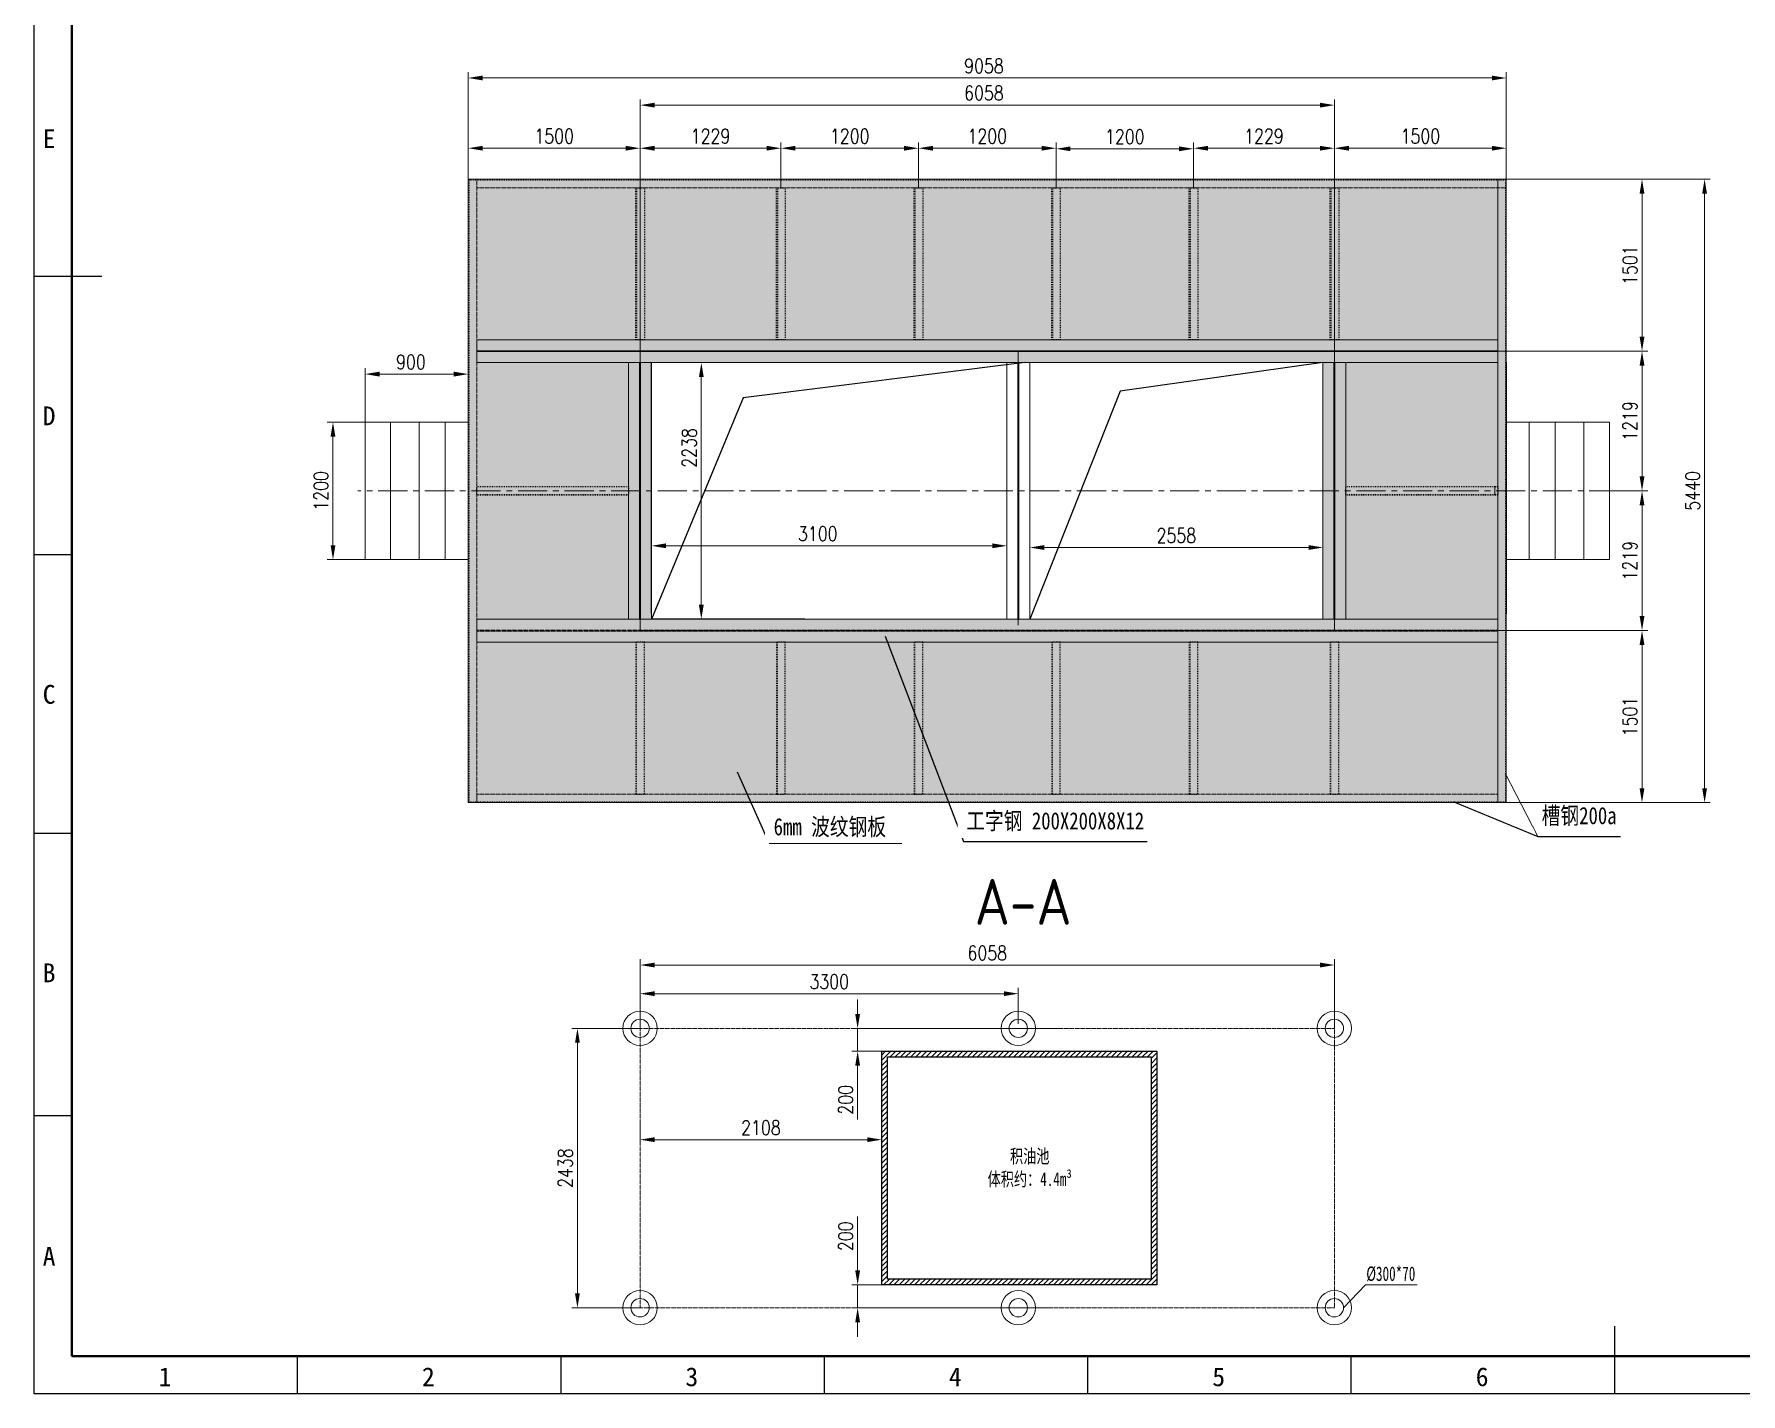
# Model space of a CAD drawing. Header units: millimetres. Extents: x 0 to 87554, y -20854 to 20404.
# Drawn here: x 29985 to 44877, y 0 to 11865 of the extents above; entities that cross this region are included whole.
import ezdxf
from ezdxf.enums import TextEntityAlignment as Align

# ---------------------------------------------------------------- set-up
doc = ezdxf.new("R2010")
doc.units = ezdxf.units.MM
for name, pattern in [('ACAD_ISO02W100', [15, 12, -3]), ('ACAD_ISO03W100', [30, 12, -18]), ('CENTER', [50.8, 31.75, -6.35, 6.35, -6.35])]:
    doc.linetypes.add(name, pattern=pattern)
doc.layers.get('0').update_dxf_attribs({"lineweight": 15})
doc.layers.get('Defpoints').update_dxf_attribs({"lineweight": 15})
for name, color, linetype in [('1', 2, 'Continuous'), ('FORM', 7, 'Continuous'), ('SB', 43, 'Continuous')]:
    doc.layers.add(name, color=color, linetype=linetype)
doc.layers.add('3中心线', color=1, linetype='CENTER', lineweight=20)
doc.styles.add('GB', font='gbenor.shx', dxfattribs={"bigfont": 'gbcbig.shx'})
doc.styles.add('gbcbig', font='simplex.shx', dxfattribs={"bigfont": 'gbcbig.shx'})
doc.styles.add('KEHUA', font='STFANGSO.TTF')
doc.styles.add('TH_GBDIM', font='romans.shx', dxfattribs={"width": 0.8, "bigfont": 'gbcbig.shx'})
doc.styles.add('标准', font='simsun.ttc', dxfattribs={"width": 0.667})
doc.styles.add('汉字', font='simsun.ttc', dxfattribs={"width": 0.7})
doc.dimstyles.new('TH_GBDIM', dxfattribs={"dimscale": 42, "dimtxt": 3, "dimasz": 3, "dimexe": 1.2, "dimexo": 0, "dimgap": 1, "dimtad": 1, "dimdec": 1, "dimlfac": -1.5, "dimdsep": 46, "dimtxsty": 'TH_GBDIM', "dimcen": 2.5, "dimclrd": 130, "dimclre": 130, "dimclrt": 3, "dimadec": 0, "dimazin": 2, "dimtfac": 0.714286, "dimtdec": 1, "dimtmove": 0, "dimatfit": 3, "dimfxl": 1, "dimtolj": 1, "dimtzin": 0, "dimlwd": -1, "dimlwe": -1, "dimarcsym": 0})

# ---------------------------------------------------------------- blocks, each defined once
blk = doc.blocks.new('*D76')
at = {"color": 130}
for p, q in [((35273, 3189), (35273, 3543)), ((35399, 3492), (38447, 3492)), ((38573, 3228), (38573, 3543))]:
    blk.add_line(p, q, dxfattribs=at)
at = {"color": 130, "lineweight": -3}
for points in [[(35399, 3513), (35399, 3471), (35273, 3492)], [(38447, 3513), (38447, 3471), (38573, 3492)]]:
    blk.add_solid(points, dxfattribs=at)
at = {"layer": 'Defpoints', "color": 0, "lineweight": -3}
for p in [(38573, 3492), (35273, 3189), (38573, 3228)]:
    blk.add_point(p, dxfattribs=at)
at = {"color": 3, "insert": (36923, 3597), "char_height": 126, "attachment_point": 5, "style": 'TH_GBDIM'}
blk.add_mtext('\\A1;3300', dxfattribs=at)
blk = doc.blocks.new('*D77')
at = {"color": 130}
for p, q in [((37171, 3315), (37171, 3441)), ((38937, 3189), (37121, 3189)), ((37171, 3189), (37171, 2990)), ((37412, 2990), (37121, 2990)), ((37171, 2864), (37171, 2394))]:
    blk.add_line(p, q, dxfattribs=at)
at = {"color": 130, "lineweight": -3}
for points in [[(37150, 3315), (37192, 3315), (37171, 3189)], [(37150, 2864), (37192, 2864), (37171, 2990)]]:
    blk.add_solid(points, dxfattribs=at)
at = {"layer": 'Defpoints', "color": 0, "lineweight": -3}
for p in [(38937, 3189), (37171, 2990), (37412, 2990)]:
    blk.add_point(p, dxfattribs=at)
at = {"color": 3, "insert": (37066, 2566), "char_height": 126, "attachment_point": 5, "rotation": 90, "style": 'TH_GBDIM'}
blk.add_mtext('\\A1;200', dxfattribs=at)
blk = doc.blocks.new('*D119')
at = {"color": 130}
for p, q in [((33773, 10599), (33773, 11532)), ((33899, 11482), (42705, 11482)), ((42831, 10599), (42831, 11532))]:
    blk.add_line(p, q, dxfattribs=at)
at = {"color": 130, "lineweight": -3}
for points in [[(33899, 11503), (33899, 11461), (33773, 11482)], [(42705, 11503), (42705, 11461), (42831, 11482)]]:
    blk.add_solid(points, dxfattribs=at)
at = {"layer": 'Defpoints', "color": 0, "lineweight": -3}
for p in [(42831, 11482), (33773, 10599), (42831, 10599)]:
    blk.add_point(p, dxfattribs=at)
at = {"color": 3, "insert": (38273, 11587), "char_height": 126, "attachment_point": 5, "style": 'TH_GBDIM'}
blk.add_mtext('\\A1;9058', dxfattribs=at)
blk = doc.blocks.new('*D80')
at = {"color": 130}
for p, q in [((33773, 10599), (33773, 10919)), ((35273, 10599), (35273, 10919)), ((33899, 10869), (35147, 10869))]:
    blk.add_line(p, q, dxfattribs=at)
at = {"color": 130, "lineweight": -3}
for points in [[(33899, 10890), (33899, 10848), (33773, 10869)], [(35147, 10890), (35147, 10848), (35273, 10869)]]:
    blk.add_solid(points, dxfattribs=at)
at = {"layer": 'Defpoints', "color": 0, "lineweight": -3}
for p in [(35273, 10869), (33773, 10599), (35273, 10599)]:
    blk.add_point(p, dxfattribs=at)
at = {"color": 3, "insert": (34523, 10974), "char_height": 126, "attachment_point": 5, "style": 'TH_GBDIM'}
blk.add_mtext('\\A1;1500', dxfattribs=at)
blk = doc.blocks.new('*D81')
at = {"color": 130}
for p, q in [((35373, 7456), (35373, 7350)), ((38473, 7486), (38473, 7350)), ((35499, 7400), (38347, 7400))]:
    blk.add_line(p, q, dxfattribs=at)
at = {"color": 130, "lineweight": -3}
for points in [[(35499, 7421), (35499, 7379), (35373, 7400)], [(38347, 7421), (38347, 7379), (38473, 7400)]]:
    blk.add_solid(points, dxfattribs=at)
at = {"layer": 'Defpoints', "color": 0, "lineweight": -3}
for p in [(35373, 7456), (38473, 7486), (38473, 7400)]:
    blk.add_point(p, dxfattribs=at)
at = {"color": 3, "insert": (36823, 7505), "char_height": 126, "attachment_point": 5, "style": 'TH_GBDIM'}
blk.add_mtext('\\A1;3100', dxfattribs=at)
blk = doc.blocks.new('*D82')
at = {"color": 130}
for p, q in [((32873, 8479), (32873, 8949)), ((33773, 7803), (33773, 8949)), ((33647, 8898), (32999, 8898))]:
    blk.add_line(p, q, dxfattribs=at)
at = {"color": 130, "lineweight": -3}
for points in [[(32999, 8919), (32999, 8877), (32873, 8898)], [(33647, 8919), (33647, 8877), (33773, 8898)]]:
    blk.add_solid(points, dxfattribs=at)
at = {"layer": 'Defpoints', "color": 0, "lineweight": -3}
for p in [(32873, 8898), (32873, 8479), (33773, 7803)]:
    blk.add_point(p, dxfattribs=at)
at = {"color": 3, "insert": (33273, 9003), "char_height": 126, "attachment_point": 5, "style": 'TH_GBDIM'}
blk.add_mtext('\\A1;900', dxfattribs=at)
blk = doc.blocks.new('*D83')
at = {"color": 130}
for p, q in [((32873, 8479), (32542, 8479)), ((32593, 8353), (32593, 7405)), ((32873, 7279), (32542, 7279))]:
    blk.add_line(p, q, dxfattribs=at)
at = {"color": 130, "lineweight": -3}
for points in [[(32572, 8353), (32614, 8353), (32593, 8479)], [(32572, 7405), (32614, 7405), (32593, 7279)]]:
    blk.add_solid(points, dxfattribs=at)
at = {"layer": 'Defpoints', "color": 0, "lineweight": -3}
for p in [(32873, 8479), (32593, 7279), (32873, 7279)]:
    blk.add_point(p, dxfattribs=at)
at = {"color": 3, "insert": (32488, 7879), "char_height": 126, "attachment_point": 5, "rotation": 90, "style": 'TH_GBDIM'}
blk.add_mtext('\\A1;1200', dxfattribs=at)
blk = doc.blocks.new('*D84')
at = {"color": 130}
for p, q in [((37702, 10524), (37702, 10919)), ((38902, 10524), (38902, 10919)), ((37828, 10869), (38776, 10869))]:
    blk.add_line(p, q, dxfattribs=at)
at = {"color": 130, "lineweight": -3}
for points in [[(37828, 10890), (37828, 10848), (37702, 10869)], [(38776, 10890), (38776, 10848), (38902, 10869)]]:
    blk.add_solid(points, dxfattribs=at)
at = {"layer": 'Defpoints', "color": 0, "lineweight": -3}
for p in [(38902, 10869), (37702, 10524), (38902, 10524)]:
    blk.add_point(p, dxfattribs=at)
at = {"color": 3, "insert": (38302, 10974), "char_height": 126, "attachment_point": 5, "style": 'TH_GBDIM'}
blk.add_mtext('\\A1;1200', dxfattribs=at)
blk = doc.blocks.new('*D120')
at = {"color": 130}
for p, q in [((40102, 10524), (40102, 10919)), ((41331, 10524), (41331, 10919)), ((40228, 10869), (41205, 10869))]:
    blk.add_line(p, q, dxfattribs=at)
at = {"color": 130, "lineweight": -3}
for points in [[(40228, 10890), (40228, 10848), (40102, 10869)], [(41205, 10890), (41205, 10848), (41331, 10869)]]:
    blk.add_solid(points, dxfattribs=at)
at = {"layer": 'Defpoints', "color": 0, "lineweight": -3}
for p in [(41331, 10869), (40102, 10524), (41331, 10524)]:
    blk.add_point(p, dxfattribs=at)
at = {"color": 3, "insert": (40716, 10974), "char_height": 126, "attachment_point": 5, "style": 'TH_GBDIM'}
blk.add_mtext('\\A1;1229', dxfattribs=at)
blk = doc.blocks.new('*D121')
at = {"color": 130}
for p, q in [((41331, 10524), (41331, 10919)), ((42831, 10524), (42831, 10919)), ((41457, 10869), (42705, 10869))]:
    blk.add_line(p, q, dxfattribs=at)
at = {"color": 130, "lineweight": -3}
for points in [[(41457, 10890), (41457, 10848), (41331, 10869)], [(42705, 10890), (42705, 10848), (42831, 10869)]]:
    blk.add_solid(points, dxfattribs=at)
at = {"layer": 'Defpoints', "color": 0, "lineweight": -3}
for p in [(42831, 10869), (41331, 10524), (42831, 10524)]:
    blk.add_point(p, dxfattribs=at)
at = {"color": 3, "insert": (42081, 10974), "char_height": 126, "attachment_point": 5, "style": 'TH_GBDIM'}
blk.add_mtext('\\A1;1500', dxfattribs=at)
blk = doc.blocks.new('*D50')
at = {"color": 130}
for p, q in [((36124, 8998), (35756, 8998)), ((35807, 8872), (35807, 6886)), ((36100, 6760), (35756, 6760))]:
    blk.add_line(p, q, dxfattribs=at)
at = {"color": 130, "lineweight": -3}
for points in [[(35786, 8872), (35828, 8872), (35807, 8998)], [(35786, 6886), (35828, 6886), (35807, 6760)]]:
    blk.add_solid(points, dxfattribs=at)
at = {"layer": 'Defpoints', "color": 0, "lineweight": -3}
for p in [(36124, 8998), (35807, 6760), (36100, 6760)]:
    blk.add_point(p, dxfattribs=at)
at = {"color": 3, "insert": (35702, 8254), "char_height": 126, "attachment_point": 5, "rotation": 90, "style": 'TH_GBDIM'}
blk.add_mtext('\\A1;2238', dxfattribs=at)
blk = doc.blocks.new('*D105')
at = {"color": 130}
for p, q in [((42831, 10599), (44611, 10599)), ((44561, 10473), (44561, 5285)), ((42831, 5159), (44611, 5159))]:
    blk.add_line(p, q, dxfattribs=at)
at = {"color": 130, "lineweight": -3}
for points in [[(44540, 10473), (44582, 10473), (44561, 10599)], [(44540, 5285), (44582, 5285), (44561, 5159)]]:
    blk.add_solid(points, dxfattribs=at)
at = {"layer": 'Defpoints', "color": 0, "lineweight": -3}
for p in [(42831, 10599), (42831, 5159), (44561, 5159)]:
    blk.add_point(p, dxfattribs=at)
at = {"color": 3, "insert": (44456, 7879), "char_height": 126, "attachment_point": 5, "rotation": 90, "style": 'TH_GBDIM'}
blk.add_mtext('\\A1;5440', dxfattribs=at)
blk = doc.blocks.new('*D106')
at = {"color": 130}
for p, q in [((41331, 9098), (44065, 9098)), ((44015, 8005), (44015, 8972)), ((43809, 7879), (44065, 7879))]:
    blk.add_line(p, q, dxfattribs=at)
at = {"color": 130, "lineweight": -3}
for points in [[(43994, 8972), (44036, 8972), (44015, 9098)], [(43994, 8005), (44036, 8005), (44015, 7879)]]:
    blk.add_solid(points, dxfattribs=at)
at = {"layer": 'Defpoints', "color": 0, "lineweight": -3}
for p in [(41331, 9098), (44015, 9098), (43809, 7879)]:
    blk.add_point(p, dxfattribs=at)
at = {"color": 3, "insert": (43910, 8489), "char_height": 126, "attachment_point": 5, "rotation": 90, "style": 'TH_GBDIM'}
blk.add_mtext('\\A1;1219', dxfattribs=at)
blk = doc.blocks.new('*D107')
at = {"color": 130}
for p, q in [((43809, 7879), (44065, 7879)), ((44015, 7753), (44015, 6786)), ((41331, 6660), (44065, 6660))]:
    blk.add_line(p, q, dxfattribs=at)
at = {"color": 130, "lineweight": -3}
for points in [[(43994, 7753), (44036, 7753), (44015, 7879)], [(43994, 6786), (44036, 6786), (44015, 6660)]]:
    blk.add_solid(points, dxfattribs=at)
at = {"layer": 'Defpoints', "color": 0, "lineweight": -3}
for p in [(43809, 7879), (41331, 6660), (44015, 6660)]:
    blk.add_point(p, dxfattribs=at)
at = {"color": 3, "insert": (43910, 7270), "char_height": 126, "attachment_point": 5, "rotation": 90, "style": 'TH_GBDIM'}
blk.add_mtext('\\A1;1219', dxfattribs=at)
blk = doc.blocks.new('*D108')
at = {"color": 130}
for p, q in [((35273, 3189), (34676, 3189)), ((34726, 877), (34726, 3063)), ((35273, 751), (34676, 751))]:
    blk.add_line(p, q, dxfattribs=at)
at = {"color": 130, "lineweight": -3}
for points in [[(34705, 3063), (34747, 3063), (34726, 3189)], [(34705, 877), (34747, 877), (34726, 751)]]:
    blk.add_solid(points, dxfattribs=at)
at = {"layer": 'Defpoints', "color": 0, "lineweight": -3}
for p in [(34726, 3189), (35273, 3189), (35273, 751)]:
    blk.add_point(p, dxfattribs=at)
at = {"color": 3, "insert": (34621, 1970), "char_height": 126, "attachment_point": 5, "rotation": 90, "style": 'TH_GBDIM'}
blk.add_mtext('\\A1;2438', dxfattribs=at)
blk = doc.blocks.new('*D110')
at = {"color": 130}
for p, q in [((37171, 1077), (37171, 1547)), ((37381, 951), (37121, 951)), ((37171, 751), (37171, 951)), ((38844, 751), (37121, 751)), ((37171, 625), (37171, 499))]:
    blk.add_line(p, q, dxfattribs=at)
at = {"color": 130, "lineweight": -3}
for points in [[(37150, 1077), (37192, 1077), (37171, 951)], [(37150, 625), (37192, 625), (37171, 751)]]:
    blk.add_solid(points, dxfattribs=at)
at = {"layer": 'Defpoints', "color": 0, "lineweight": -3}
for p in [(37171, 951), (37381, 951), (38844, 751)]:
    blk.add_point(p, dxfattribs=at)
at = {"color": 3, "insert": (37066, 1375), "char_height": 126, "attachment_point": 5, "rotation": 90, "style": 'TH_GBDIM'}
blk.add_mtext('\\A1;200', dxfattribs=at)
blk = doc.blocks.new('*D53')
at = {"color": 130}
for p, q in [((36502, 10524), (36502, 10919)), ((37702, 10524), (37702, 10919)), ((36628, 10869), (37576, 10869))]:
    blk.add_line(p, q, dxfattribs=at)
at = {"color": 130, "lineweight": -3}
for points in [[(36628, 10890), (36628, 10848), (36502, 10869)], [(37576, 10890), (37576, 10848), (37702, 10869)]]:
    blk.add_solid(points, dxfattribs=at)
at = {"layer": 'Defpoints', "color": 0, "lineweight": -3}
for p in [(37702, 10869), (36502, 10524), (37702, 10524)]:
    blk.add_point(p, dxfattribs=at)
at = {"color": 3, "insert": (37102, 10974), "char_height": 126, "attachment_point": 5, "style": 'TH_GBDIM'}
blk.add_mtext('\\A1;1200', dxfattribs=at)
blk = doc.blocks.new('*D54')
at = {"color": 130}
for p, q in [((35273, 10524), (35273, 10919)), ((36502, 10524), (36502, 10919)), ((35399, 10869), (36376, 10869))]:
    blk.add_line(p, q, dxfattribs=at)
at = {"color": 130, "lineweight": -3}
for points in [[(35399, 10890), (35399, 10848), (35273, 10869)], [(36376, 10890), (36376, 10848), (36502, 10869)]]:
    blk.add_solid(points, dxfattribs=at)
at = {"layer": 'Defpoints', "color": 0, "lineweight": -3}
for p in [(36502, 10869), (35273, 10524), (36502, 10524)]:
    blk.add_point(p, dxfattribs=at)
at = {"color": 3, "insert": (35887, 10974), "char_height": 126, "attachment_point": 5, "style": 'TH_GBDIM'}
blk.add_mtext('\\A1;1229', dxfattribs=at)
blk = doc.blocks.new('*D112')
at = {"color": 130}
for p, q in [((35273, 9048), (35273, 11295)), ((41205, 11245), (35399, 11245)), ((41331, 9048), (41331, 11295))]:
    blk.add_line(p, q, dxfattribs=at)
at = {"color": 130, "lineweight": -3}
for points in [[(35399, 11266), (35399, 11224), (35273, 11245)], [(41205, 11266), (41205, 11224), (41331, 11245)]]:
    blk.add_solid(points, dxfattribs=at)
at = {"layer": 'Defpoints', "color": 0, "lineweight": -3}
for p in [(35273, 11245), (35273, 9048), (41331, 9048)]:
    blk.add_point(p, dxfattribs=at)
at = {"color": 3, "insert": (38273, 11350), "char_height": 126, "attachment_point": 5, "style": 'TH_GBDIM'}
blk.add_mtext('\\A1;6058', dxfattribs=at)
blk = doc.blocks.new('*D113')
at = {"color": 130}
for p, q in [((35273, 3339), (35273, 3793)), ((35399, 3742), (41205, 3742)), ((41331, 3189), (41331, 3793))]:
    blk.add_line(p, q, dxfattribs=at)
at = {"color": 130, "lineweight": -3}
for points in [[(35399, 3763), (35399, 3721), (35273, 3742)], [(41205, 3763), (41205, 3721), (41331, 3742)]]:
    blk.add_solid(points, dxfattribs=at)
at = {"layer": 'Defpoints', "color": 0, "lineweight": -3}
for p in [(41331, 3742), (35273, 3339), (41331, 3189)]:
    blk.add_point(p, dxfattribs=at)
at = {"color": 3, "insert": (38302, 3847), "char_height": 126, "attachment_point": 5, "style": 'TH_GBDIM'}
blk.add_mtext('\\A1;6058', dxfattribs=at)
blk = doc.blocks.new('*D114')
at = {"color": 130}
for p, q in [((35273, 2374), (35273, 2168)), ((37381, 2374), (37381, 2168)), ((37255, 2218), (35399, 2218))]:
    blk.add_line(p, q, dxfattribs=at)
at = {"color": 130, "lineweight": -3}
for points in [[(35399, 2239), (35399, 2197), (35273, 2218)], [(37255, 2239), (37255, 2197), (37381, 2218)]]:
    blk.add_solid(points, dxfattribs=at)
at = {"layer": 'Defpoints', "color": 0, "lineweight": -3}
for p in [(35273, 2374), (37381, 2374), (35273, 2218)]:
    blk.add_point(p, dxfattribs=at)
at = {"color": 3, "insert": (36327, 2323), "char_height": 126, "attachment_point": 5, "style": 'TH_GBDIM'}
blk.add_mtext('\\A1;2108', dxfattribs=at)
blk = doc.blocks.new('*D55')
at = {"color": 130}
for p, q in [((38902, 10677), (38902, 10914)), ((40102, 10677), (40102, 10914)), ((39976, 10864), (39028, 10864))]:
    blk.add_line(p, q, dxfattribs=at)
at = {"color": 130, "lineweight": -3}
for points in [[(39028, 10885), (39028, 10843), (38902, 10864)], [(39976, 10885), (39976, 10843), (40102, 10864)]]:
    blk.add_solid(points, dxfattribs=at)
at = {"layer": 'Defpoints', "color": 0, "lineweight": -3}
for p in [(38902, 10864), (38902, 10677), (40102, 10677)]:
    blk.add_point(p, dxfattribs=at)
at = {"color": 3, "insert": (39502, 10969), "char_height": 126, "attachment_point": 5, "style": 'TH_GBDIM'}
blk.add_mtext('\\A1;1200', dxfattribs=at)
blk = doc.blocks.new('*D115')
at = {"color": 130}
for p, q in [((42831, 10599), (44065, 10599)), ((44015, 9224), (44015, 10473)), ((42756, 9098), (44065, 9098))]:
    blk.add_line(p, q, dxfattribs=at)
at = {"color": 130, "lineweight": -3}
for points in [[(43994, 10473), (44036, 10473), (44015, 10599)], [(43994, 9224), (44036, 9224), (44015, 9098)]]:
    blk.add_solid(points, dxfattribs=at)
at = {"layer": 'Defpoints', "color": 0, "lineweight": -3}
for p in [(42831, 10599), (44015, 10599), (42756, 9098)]:
    blk.add_point(p, dxfattribs=at)
at = {"color": 3, "insert": (43910, 9849), "char_height": 126, "attachment_point": 5, "rotation": 90, "style": 'TH_GBDIM'}
blk.add_mtext('\\A1;1501', dxfattribs=at)
blk = doc.blocks.new('*D116')
at = {"color": 130}
for p, q in [((42756, 6660), (44065, 6660)), ((44015, 6534), (44015, 5285)), ((42831, 5159), (44065, 5159))]:
    blk.add_line(p, q, dxfattribs=at)
at = {"color": 130, "lineweight": -3}
for points in [[(43994, 6534), (44036, 6534), (44015, 6660)], [(43994, 5285), (44036, 5285), (44015, 5159)]]:
    blk.add_solid(points, dxfattribs=at)
at = {"layer": 'Defpoints', "color": 0, "lineweight": -3}
for p in [(42756, 6660), (42831, 5159), (44015, 5159)]:
    blk.add_point(p, dxfattribs=at)
at = {"color": 3, "insert": (43910, 5910), "char_height": 126, "attachment_point": 5, "rotation": 90, "style": 'TH_GBDIM'}
blk.add_mtext('\\A1;1501', dxfattribs=at)
blk = doc.blocks.new('*D58')
at = {"color": 130}
for p, q in [((38673, 7585), (38673, 7335)), ((41231, 7460), (41231, 7335)), ((41105, 7385), (38799, 7385))]:
    blk.add_line(p, q, dxfattribs=at)
at = {"color": 130, "lineweight": -3}
for points in [[(38799, 7406), (38799, 7364), (38673, 7385)], [(41105, 7406), (41105, 7364), (41231, 7385)]]:
    blk.add_solid(points, dxfattribs=at)
at = {"layer": 'Defpoints', "color": 0, "lineweight": -3}
for p in [(38673, 7585), (41231, 7460), (38673, 7385)]:
    blk.add_point(p, dxfattribs=at)
at = {"color": 3, "insert": (39952, 7490), "char_height": 126, "attachment_point": 5, "style": 'TH_GBDIM'}
blk.add_mtext('\\A1;2558', dxfattribs=at)
blk = doc.blocks.new('KH01-M017S')
at = {"layer": 'FORM', "color": 4}
for p, q in [((0, 148.5), (9, 148.5)), ((0, 111.5), (5, 111.5)), ((0, 74.5), (5, 74.5)), ((0, 37), (5, 37)), ((210, 0), (210, 9)), ((35, 0), (35, 5)), ((70, 0), (70, 5)), ((105, 0), (105, 5)), ((140, 0), (140, 5)), ((175, 0), (175, 5))]:
    blk.add_line(p, q, dxfattribs=at)
at = {"layer": 'FORM', "color": 6}
blk.add_lwpolyline([(0, 297), (420, 297), (420, 0), (0, 0)], close=True, dxfattribs=at)
at = {"layer": 'FORM', "color": 8, "lineweight": 40}
blk.add_lwpolyline([(5, 5), (415, 5), (415, 292), (5, 292)], close=True, dxfattribs=at)
at = {"layer": 'FORM', "color": 4, "style": 'KEHUA'}
for s, p in [('E', (1.14, 165.52)), ('D', (1.14, 128.69)), ('C', (1.14, 91.69)), ('B', (1.14, 54.69)), ('A  ', (1.14, 17.02)), ('1', (16.53, 1.02)), ('2', (51.53, 1.02)), ('3', (86.53, 1.02)), ('4', (121.53, 1.02)), ('5', (156.53, 1.02)), ('6', (191.53, 1.02))]:
    blk.add_text(s, height=2.5, dxfattribs=at).set_placement(p)
at = {"layer": 'FORM', "color": 8, "style": 'KEHUA'}
blk.add_attdef('公司名称', text='', height=2.5, dxfattribs=at).set_placement((284.94, 43.94), align=Align.MIDDLE_LEFT)
at = {"layer": 'FORM', "color": 4, "style": 'KEHUA'}
for tag, p in [('设计者', (369.07, 43.93)), ('工程名称', (299.91, 37.59)), ('审核者', (369.07, 37.93)), ('标准化', (369.07, 31.93)), ('批准者', (369.07, 25.93))]:
    blk.add_attdef(tag, text='', height=2.5, dxfattribs=at).set_placement(p, align=Align.MIDDLE_LEFT)
for tag, p in [('图纸名称', (299.91, 30.82)), ('产品型号', (299.91, 24.82)), ('版本', (299.91, 18.64)), ('页码', (299.91, 12.64))]:
    blk.add_attdef(tag, p, '', height=2.5, dxfattribs=at)

msp = doc.modelspace()

# ---------------------------------------------------------------- hatches: boundary and pattern name
h = msp.add_hatch()
h.set_pattern_fill('ANSI31,_O', color=6, scale=10)
h.set_pattern_definition([(45, (-86640.472, -3469.49), (-22.45064, 22.45064), [])])
h.paths.add_polyline_path([(37430.795, 2939.529), (39730.795, 2939.529), (39730.795, 1001.484), (37430.795, 1001.484)], flags=16)
h.paths.add_polyline_path([(37380.795, 2989.529), (39780.795, 2989.529), (39780.795, 951.484), (37380.795, 951.484)])

# ---------------------------------------------------------------- linework, layer by layer
at = {"color": 6, "linetype": 'ACAD_ISO02W100'}
for p, q in [((38572.786, 9096.629), (38572.786, 6708.629)), ((35172.773, 6760.207), (35172.773, 8998.174))]:
    msp.add_line(p, q, dxfattribs=at)
at = {"color": 6}
for p, q in [((35172.773, 8998.174), (35372.806, 8998.174)), ((35372.806, 8998.174), (35372.806, 6810.207)), ((33095.791, 8479.186), (33095.791, 7279.186)), ((33345.791, 8479.186), (33345.791, 7279.186)), ((33572.789, 8479.186), (33572.789, 7279.186)), ((43030.789, 8479.186), (43030.789, 7279.186)), ((43257.788, 8479.186), (43257.788, 7279.186)), ((43507.788, 8479.186), (43507.788, 7279.186)), ((35372.806, 6760.207), (35172.773, 6760.207))]:
    msp.add_line(p, q, dxfattribs=at)
at = {"color": 0, "lineweight": 25}
for p, q in [((35372.806, 6810.207), (35372.806, 8998.174)), ((38630.769, 8998.174), (36172.99, 8690.557)), ((41230.774, 8998.174), (39461.817, 8748.545)), ((42830.789, 8998.174), (42830.789, 6810.199)), ((36172.99, 8690.557), (35372.806, 6760.207)), ((39461.817, 8748.545), (38672.802, 6760.207)), ((36710.773, 6760.207), (35372.806, 6760.207))]:
    msp.add_line(p, q, dxfattribs=at)
for p, q in [((39029.293, 8998.174), (39037.286, 8998.174)), ((42730.329, 7918.897), (42730.329, 7843.901)), ((33847.785, 6560.174), (33847.785, 6760.207)), ((42755.794, 6760.207), (42755.794, 6560.174))]:
    msp.add_line(p, q)
at = {"color": 1, "lineweight": 25}
for p, q in [((37409.694, 6611.234), (38094.055, 4819.893)), ((36120.149, 5427.72), (36398.134, 4801.885)), ((42372.177, 5166.182), (43106.532, 4863.727)), ((38094.055, 4819.893), (39697.5, 4819.893)), ((43106.532, 4863.727), (43828.067, 4863.727))]:
    msp.add_line(p, q, dxfattribs=at)
at = {"color": 1}
for p, q in [((41410.805, 751.428), (41601.725, 950.43)), ((41601.725, 950.43), (42053.751, 950.43))]:
    msp.add_line(p, q, dxfattribs=at)
at = {"linetype": 'ACAD_ISO02W100', "ltscale": 0.1}
for points in [[(33772.789, 10599.191), (33847.785, 10599.191), (33847.785, 5159.182), (33772.789, 5159.182)], [(41330.805, 751.497), (35272.788, 751.497), (35272.788, 3189.497), (41330.805, 3189.497)]]:
    msp.add_lwpolyline(points, close=True, dxfattribs=at)
for points in [[(42755.794, 10599.191), (33847.785, 10599.191), (33847.785, 10524.195), (42830.789, 10524.195)], [(42755.794, 5159.182), (33847.785, 5159.182), (33847.785, 5234.178), (42755.794, 5234.178)]]:
    msp.add_lwpolyline(points, dxfattribs=at)
at = {"linetype": 'ByBlock', "ltscale": 0.1}
msp.add_lwpolyline([(42830.789, 10599.199), (42755.794, 10599.191), (42755.794, 5159.182), (42830.789, 5159.182)], close=True, dxfattribs=at)
at = {"color": 5}
for points in [[(42755.794, 8998.174), (33847.785, 8998.174), (33847.785, 9198.207), (42755.794, 9198.207), (42755.794, 8998.174)], [(42755.794, 9094.194), (33847.785, 9094.194), (33847.785, 9102.187), (42755.794, 9102.187)], [(42755.794, 6760.207), (42755.794, 6560.174), (33847.785, 6560.174), (33847.785, 6760.207), (42755.794, 6760.207)]]:
    msp.add_lwpolyline(points, dxfattribs=at)
at = {"color": 1}
msp.add_lwpolyline([(35272.791, 9098.191), (41330.791, 9098.191), (41330.791, 6660.191), (35272.791, 6660.191)], close=True, dxfattribs=at)
at = {"color": 5}
for points in [[(35172.773, 8998.174), (35372.806, 8998.174), (35372.806, 6760.207), (35172.773, 6760.207)], [(35268.793, 6760.207), (35268.793, 8998.174), (35276.786, 8998.174), (35276.786, 6760.207)], [(38472.769, 6760.207), (38472.769, 8998.174), (38672.802, 8998.174), (38672.802, 6760.207)], [(38568.789, 6760.199), (38568.789, 8998.174), (38576.782, 8998.174), (38576.782, 6760.207)], [(41230.774, 8998.174), (41430.807, 8998.174), (41430.807, 6760.207), (41230.774, 6760.207)], [(41326.794, 6760.207), (41326.794, 8998.174), (41334.787, 8998.174), (41334.787, 6760.199)]]:
    msp.add_lwpolyline(points, close=True, dxfattribs=at)
msp.add_lwpolyline([(35372.806, 8998.174), (41230.774, 8998.174), (41230.774, 6760.207), (35372.806, 6760.207)], close=True)
at = {"color": 6}
for points in [[(32872.789, 8479.186), (33772.789, 8479.186), (33772.789, 7279.186), (32872.789, 7279.186)], [(43730.789, 8479.186), (42830.789, 8479.186), (42830.789, 7279.186), (43730.789, 7279.186)]]:
    msp.add_lwpolyline(points, close=True, dxfattribs=at)
at = {"color": 5, "linetype": 'ACAD_ISO02W100', "ltscale": 0.1}
msp.add_lwpolyline([(42755.794, 6656.194), (33847.785, 6656.194), (33847.785, 6664.187), (42755.794, 6664.187)], dxfattribs=at)
at = {"color": 6, "lineweight": 25}
for points in [[(37380.795, 2989.529), (39780.795, 2989.529), (39780.795, 951.484), (37380.795, 951.484)], [(37430.795, 2939.529), (39730.795, 2939.529), (39730.795, 1001.484), (37430.795, 1001.484)]]:
    msp.add_lwpolyline(points, close=True, dxfattribs=at)
at = {"color": 3, "linetype": 'Continuous'}
for centre in [(35272.788, 3189.497), (38572.747, 3189.497), (41330.805, 3189.497), (35272.788, 751.497), (38572.747, 751.497), (41330.805, 751.497)]:
    msp.add_circle(centre, 150.002, dxfattribs=at)
at = {"color": 3}
for centre in [(35272.788, 3189.497), (38572.747, 3189.497), (41330.805, 3189.497), (35272.788, 751.497), (38572.747, 751.497), (41330.805, 751.497)]:
    msp.add_circle(centre, 80, dxfattribs=at)
at = {"layer": '1', "color": 6, "linetype": 'ACAD_ISO03W100', "ltscale": 0.5}
for p, q in [((33772.789, 10592.191), (42830.789, 10592.191)), ((33779.789, 10592.191), (33779.789, 5166.182)), ((42823.79, 10592.191), (42823.79, 5166.182)), ((35242.292, 10524.203), (35242.292, 9198.207)), ((36471.292, 10524.203), (36471.292, 9198.207)), ((37671.292, 10524.203), (37671.292, 9198.207)), ((38871.292, 10524.203), (38871.292, 9198.207)), ((40071.292, 10524.203), (40071.292, 9198.207)), ((41300.292, 10524.203), (41300.292, 9198.207)), ((33847.777, 7848.693), (35172.773, 7848.693)), ((41430.799, 7848.701), (42755.795, 7848.701)), ((35242.29, 5234.177), (35242.29, 6560.173)), ((36471.29, 5234.175), (36471.291, 6560.171)), ((37671.29, 5234.174), (37671.291, 6560.171)), ((38871.29, 5234.173), (38871.291, 6560.17)), ((40071.29, 5234.173), (40071.291, 6560.169)), ((41300.29, 5234.171), (41300.29, 6560.167)), ((33772.789, 5166.182), (42830.789, 5166.182))]:
    msp.add_line(p, q, dxfattribs=at)
for points in [[(35235.292, 10524.203), (35310.287, 10524.203), (35310.287, 9198.207), (35235.292, 9198.207)], [(36464.292, 10524.203), (36539.287, 10524.203), (36539.287, 9198.207), (36464.292, 9198.207)], [(37664.292, 10524.203), (37739.287, 10524.203), (37739.287, 9198.207), (37664.292, 9198.207)], [(38864.292, 10524.203), (38939.287, 10524.203), (38939.287, 9198.207), (38864.292, 9198.207)], [(40064.292, 10524.203), (40139.287, 10524.203), (40139.287, 9198.207), (40064.292, 9198.207)], [(41293.292, 10524.203), (41368.287, 10524.203), (41368.287, 9198.207), (41293.292, 9198.207)], [(33847.777, 7841.693), (33847.777, 7916.689), (35172.773, 7916.689), (35172.773, 7841.693)], [(41430.799, 7841.701), (41430.799, 7916.697), (42755.795, 7916.697), (42755.795, 7841.701)], [(35235.29, 5234.177), (35310.286, 5234.177), (35310.286, 6560.173), (35235.29, 6560.173)], [(36464.29, 5234.175), (36539.285, 5234.175), (36539.286, 6560.171), (36464.291, 6560.171)], [(37664.29, 5234.174), (37739.285, 5234.174), (37739.286, 6560.17), (37664.291, 6560.171)], [(38864.29, 5234.173), (38939.285, 5234.173), (38939.286, 6560.17), (38864.291, 6560.17)], [(40064.29, 5234.173), (40139.285, 5234.172), (40139.286, 6560.169), (40064.291, 6560.169)], [(41293.29, 5234.171), (41368.286, 5234.171), (41368.286, 6560.167), (41293.29, 6560.167)]]:
    msp.add_lwpolyline(points, close=True, dxfattribs=at)
at = {"layer": '3中心线', "ltscale": 8}
msp.add_line((43809.152, 7879.186), (32810.729, 7879.191), dxfattribs=at)

# ---------------------------------------------------------------- texts
at = {"color": 2, "lineweight": 15, "insert": (38192.424, 4092.735), "char_height": 400, "attachment_point": 7, "style": 'GB'}
msp.add_mtext('A-A', dxfattribs=at)
at = {"color": 1, "insert": (41609.256, 1111.622, -15388.584), "char_height": 126, "width": 2244.63892, "attachment_point": 1, "style": '标准'}
msp.add_mtext('%%C300*70', dxfattribs=at)

# ---------------------------------------------------------------- dimensions: what is measured, and where the dimension line sits
for base, p1, p2, picture, middle in [((42830.789, 11481.82), (33772.789, 10599.191), (42830.789, 10599.199), '*D119', (38272.789, 11481.82)), ((35272.791, 11244.898), (41330.791, 9048.235), (35272.791, 9048.235), '*D112', (38272.791, 11244.898)), ((32872.789, 8898.34), (33772.789, 7802.899), (32872.789, 8479.186), '*D82', (33272.789, 8898.34)), ((38472.769, 7400.452), (35372.806, 7455.976), (38472.769, 7486.468), '*D81', (36822.788, 7400.452))]:
    dim = msp.add_linear_dim(base=base, p1=p1, p2=p2, dimstyle='TH_GBDIM')
    dim.commit()
    dim.dimension.update_dxf_attribs({"geometry": picture, "text_midpoint": middle, "dimtype": 160})
for base, p1, p2, picture, middle in [((35272.789, 10869.093), (33772.789, 10599.191), (35272.789, 10599.191), '*D80', (34522.789, 10974.093)), ((36501.789, 10869.093), (35272.789, 10524.203), (36501.789, 10524.203), '*D54', (35887.289, 10974.093)), ((37701.789, 10869.093), (36501.789, 10524.203), (37701.789, 10524.203), '*D53', (37101.789, 10974.093)), ((38901.789, 10869.093), (37701.789, 10524.203), (38901.789, 10524.203), '*D84', (38301.789, 10974.093)), ((38901.789, 10863.897), (40101.789, 10676.814), (38901.789, 10676.814), '*D55', (39501.789, 10968.897)), ((41330.789, 10869.093), (40101.789, 10524.203), (41330.789, 10524.203), '*D120', (40716.289, 10974.093)), ((42830.789, 10869.093), (41330.789, 10524.203), (42830.789, 10524.195), '*D121', (42080.789, 10974.093)), ((38672.802, 7385.11), (41230.774, 7459.519), (38672.802, 7584.662), '*D58', (39951.788, 7490.11)), ((41330.805, 3742.116), (35272.788, 3339.498), (41330.805, 3189.497), '*D113', (38301.796, 3847.116)), ((38572.786, 3492.358), (35272.788, 3189.497), (38572.786, 3228.111), '*D76', (36922.787, 3597.358)), ((35272.788, 2217.966), (37380.795, 2373.858), (35272.788, 2373.858), '*D114', (36326.792, 2322.966))]:
    dim = msp.add_linear_dim(base=base, p1=p1, p2=p2, dimstyle='TH_GBDIM')
    dim.commit()
    dim.dimension.update_dxf_attribs({"geometry": picture, "text_midpoint": middle})
for base, p1, p2, angle, picture, middle in [((44014.994, 10599.199), (42755.794, 9098.191), (42830.79, 10599.199), 90, '*D115', (43909.994, 9848.695)), ((44014.994, 9098.191), (43809.152, 7879.186), (41330.791, 9098.191), 90, '*D106', (43909.994, 8488.689)), ((32592.52, 7279.186), (32872.789, 8479.186), (32872.789, 7279.186), 270, '*D83', (32487.52, 7879.186)), ((44014.994, 6660.191), (43809.152, 7879.186), (41330.791, 6660.191), 90, '*D107', (43909.994, 7269.689)), ((34725.959, 3189.497), (35272.788, 751.497), (35272.788, 3189.497), 90, '*D108', (34620.959, 1970.497))]:
    dim = msp.add_linear_dim(base=base, p1=p1, p2=p2, angle=angle, dimstyle='TH_GBDIM')
    dim.commit()
    dim.dimension.update_dxf_attribs({"geometry": picture, "text_midpoint": middle})
for base, p1, p2, picture, middle in [((35806.718, 6760.207), (36123.936, 8998.174), (36100.199, 6760.207), '*D50', (35806.718, 8253.547)), ((37171.495, 2989.529), (38936.64, 3189.497), (37412.279, 2989.529), '*D77', (37171.495, 2565.929)), ((37171.495, 951.484), (38843.96, 751.497), (37380.795, 951.484), '*D110', (37171.495, 1375.084))]:
    dim = msp.add_linear_dim(base=base, p1=p1, p2=p2, angle=90, dimstyle='TH_GBDIM')
    dim.commit()
    dim.dimension.update_dxf_attribs({"geometry": picture, "text_midpoint": middle, "dimtype": 160})

# ---------------------------------------------------------------- next in the draw order: texts
at = {"color": 2, "insert": (38672.445, 2133.574), "char_height": 120, "width": 801.65851, "attachment_point": 2, "style": '汉字', "bg_fill": 2}
msp.add_mtext('积油池\\P体积约：4.4m³', dxfattribs=at)
at = {"layer": 'SB', "color": 1, "ltscale": 20, "char_height": 150, "attachment_point": 1, "style": 'gbcbig', "bg_fill": 2}
for s, insert in [('{\\fSimSun|b0|i0|c134|p2;\\W0.8;6mm 波纹钢板}', (36438.015, 5023.637)), ('{\\fSimSun|b0|i0|c134|p2;\\W0.8;工字钢 200X200X8X12}', (38118.386, 5075.151)), ('{\\fSimSun|b0|i0|c134|p2;\\W0.8;槽钢200a}', (43139.288, 5120.868))]:
    msp.add_mtext(s, dxfattribs=dict(at, insert=insert))

# ---------------------------------------------------------------- next in the draw order: hatches: boundary and pattern name
h = msp.add_hatch()
h.set_pattern_fill('ANGLE', color=253, scale=20, style=0)
h.set_pattern_definition([(0, (35080.79, 5860.18), (0, 139.7), [101.6, -38.1]), (90, (35080.79, 5860.18), (-139.7, 9e-15), [101.6, -38.1])])
h.paths.add_polyline_path([(33772.789, 10599.191), (42830.79, 10599.199), (42830.789, 5159.182), (33772.789, 5159.182)])
h.paths.add_polyline_path([(35372.806, 8998.174), (41230.774, 8998.174), (41230.774, 6760.207), (35372.806, 6760.207)], flags=16)

# ---------------------------------------------------------------- next in the draw order: linework, layer by layer
at = {"color": 1}
for p, q in [((43106.532, 4863.727), (42820.656, 5415.463)), ((36398.134, 4801.885), (37556.694, 4801.885))]:
    msp.add_line(p, q, dxfattribs=at)
at = {"color": 0}
msp.add_lwpolyline([(33772.789, 10599.191), (42830.79, 10599.199), (42830.789, 5159.182), (33772.789, 5159.182)], close=True, dxfattribs=at)

# ---------------------------------------------------------------- next in the draw order: block references
at = {"xscale": 65.67391285754275, "yscale": 65.67391285754275, "zscale": 65.67391285754275}
msp.add_blockref('KH01-M017S', (29985.462, 0), dxfattribs=at)

# ---------------------------------------------------------------- next in the draw order: dimensions: what is measured, and where the dimension line sits
for base, p1, picture, middle in [((44561.018, 5159.182), (42830.79, 10599.199), '*D105', (44456.018, 7879.191)), ((44014.994, 5159.182), (42755.794, 6660.191), '*D116', (43909.994, 5909.686))]:
    dim = msp.add_linear_dim(base=base, p1=p1, p2=(42830.789, 5159.182), angle=90, dimstyle='TH_GBDIM')
    dim.commit()
    dim.dimension.update_dxf_attribs({"geometry": picture, "text_midpoint": middle})

doc.saveas('drawing.dxf')
